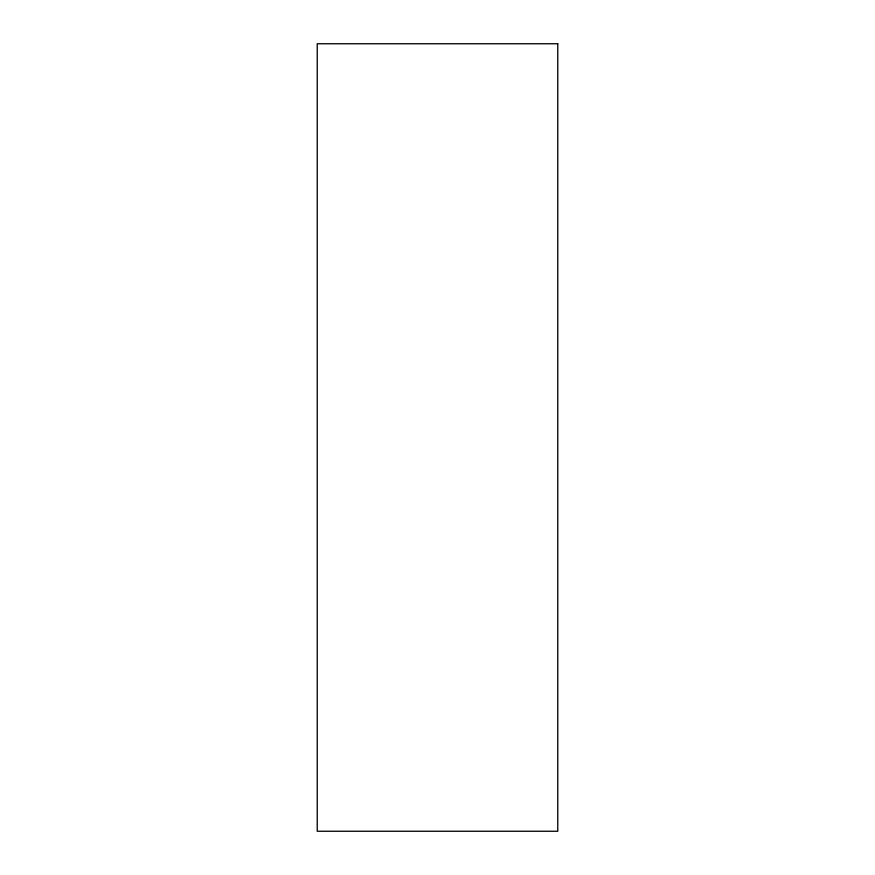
<?xml version="1.0" encoding="UTF-8"?>
<svg xmlns="http://www.w3.org/2000/svg" width="875" height="875" viewBox="0 0 875 875"><rect width="100%" height="100%" fill="white"/><g stroke="black" fill="none" stroke-linecap="round" stroke-linejoin="round"><path stroke-width="1.31" d="M557.769 43.75L317.231 43.75L317.231 831.25L557.769 831.25L557.769 43.75"/></g></svg>
